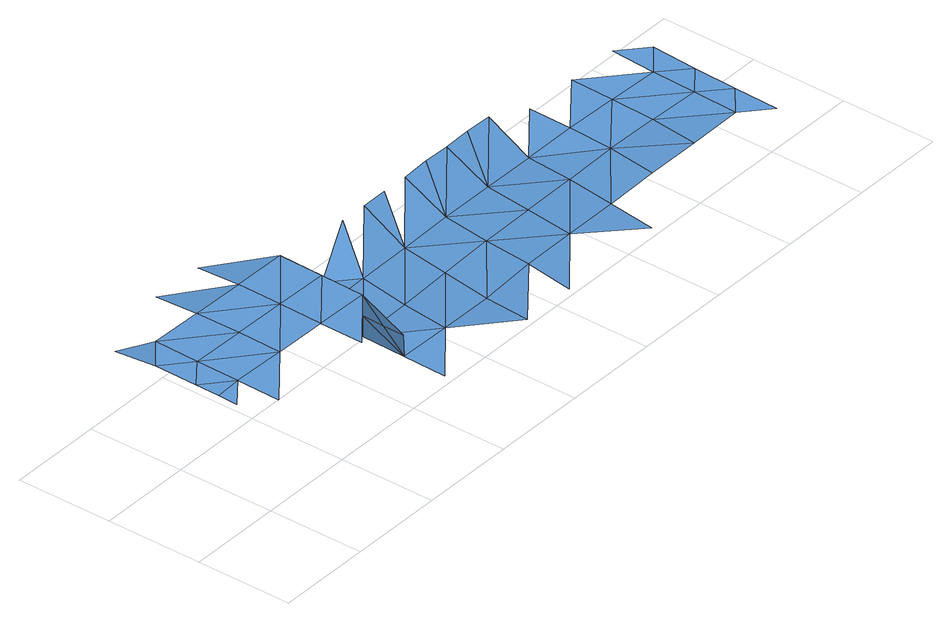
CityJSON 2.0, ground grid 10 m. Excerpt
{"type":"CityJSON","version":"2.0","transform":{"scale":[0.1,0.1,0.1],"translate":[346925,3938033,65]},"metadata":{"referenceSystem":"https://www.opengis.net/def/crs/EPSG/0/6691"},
"CityObjects":{
"waterbody1":{"type":"WaterBody","attributes":{"name":"7","class":"1140","function":"1","WaterBodyRiverFloodingRiskAttribute.description":"4","WaterBodyRiverFloodingRiskAttribute.rankOrg":"4","WaterBodyRiverFloodingRiskAttribute.adminType":"2","WaterBodyRiverFloodingRiskAttribute.scale":"L2"},"geometry":[{"type":"MultiSurface","lod":"1","boundaries":[[[0,1,2]],[[0,3,1]],[[1,4,2]],[[5,2,4]],[[4,6,5]],[[5,6,7]],[[8,9,1]],[[1,9,4]],[[4,10,6]],[[10,4,9]],[[6,10,11]],[[9,12,10]],[[13,12,9]],[[10,12,11]],[[14,11,15]],[[16,17,13]],[[11,12,15]],[[13,18,12]],[[17,18,13]],[[12,19,15]],[[20,15,19]],[[12,18,19]],[[21,22,17]],[[17,22,18]],[[21,17,23]],[[24,25,18]],[[18,22,24]],[[19,18,25]],[[26,27,19]],[[19,25,26]]]}]},
"waterbody2":{"type":"WaterBody","attributes":{"name":"7","class":"1140","function":"1","WaterBodyRiverFloodingRiskAttribute.description":"4","WaterBodyRiverFloodingRiskAttribute.rankOrg":"1","WaterBodyRiverFloodingRiskAttribute.adminType":"2","WaterBodyRiverFloodingRiskAttribute.scale":"L2"},"geometry":[{"type":"MultiSurface","lod":"1","boundaries":[[[21,28,22]],[[21,23,28]],[[24,22,29]],[[22,28,29]],[[25,24,29]],[[30,31,28]],[[26,25,32]],[[25,29,32]],[[27,26,32]],[[29,28,31]],[[29,33,32]],[[29,31,34]],[[32,33,35]],[[29,34,33]],[[36,37,31]],[[38,35,33]],[[34,31,39]],[[34,40,33]],[[39,40,34]],[[31,37,39]],[[33,40,41]],[[36,42,37]],[[43,39,37]],[[44,41,40]],[[40,39,43]],[[37,42,43]],[[45,46,40]],[[43,45,40]],[[47,48,42]],[[42,48,43]],[[49,46,45]],[[50,45,43]],[[48,50,43]],[[49,45,51]],[[52,51,45]],[[45,50,52]],[[53,50,48]],[[54,51,52]],[[48,55,56]],[[53,48,56]],[[52,50,53]],[[54,52,57]],[[52,58,57]],[[52,53,58]],[[59,60,56]],[[53,60,58]],[[53,56,60]],[[61,58,60]],[[62,58,61]],[[60,59,63]],[[63,64,60]],[[64,65,60]],[[61,60,65]],[[65,66,61]],[[64,63,67]],[[65,64,68]],[[64,67,68]],[[66,65,69]],[[65,68,69]],[[70,71,67]],[[68,67,71]],[[68,72,69]],[[68,71,72]],[[73,74,69]],[[73,69,72]]]}]}
},
"vertices":[
[1,58,101],[29,59,101],[1,83,101],[0,37,101],[30,105,101],[2,129,101],[31,152,101],[3,175,96],[28,13,101],[86,58,101],[87,104,101],[87,151,101],[143,103,101],[142,57,101],[88,197,98],[144,150,101],[142,11,101],[199,56,101],[200,102,101],[201,149,101],[145,196,98],[227,56,53],[228,79,53],[227,33,53],[228,102,54],[229,125,57],[229,148,57],[229,171,60],
[256,55,5],[256,101,6],[255,9,5],[312,54,5],[257,148,13],[314,147,16],[313,100,9],[286,170,17],[368,7,4],[369,53,6],[314,170,68],[370,100,12],[371,146,18],[343,169,68],[426,52,12],[426,99,16],[371,169,68],[427,145,21],[399,168,68],[425,6,6],[482,51,14],[428,168,70],[483,98,18],[456,167,70],[484,144,22],[540,97,20],[484,167,71],[538,4,10],[539,50,15],[513,166,71],[540,143,23],[595,49,18],[596,96,23],[597,142,24],[598,188,24],[652,48,19],[653,95,23],[654,141,24],[655,187,24],[709,47,21],[710,94,22],[710,140,23],[737,24,20],[737,70,21],[738,116,22],[739,163,24],[711,186,25]
]}
